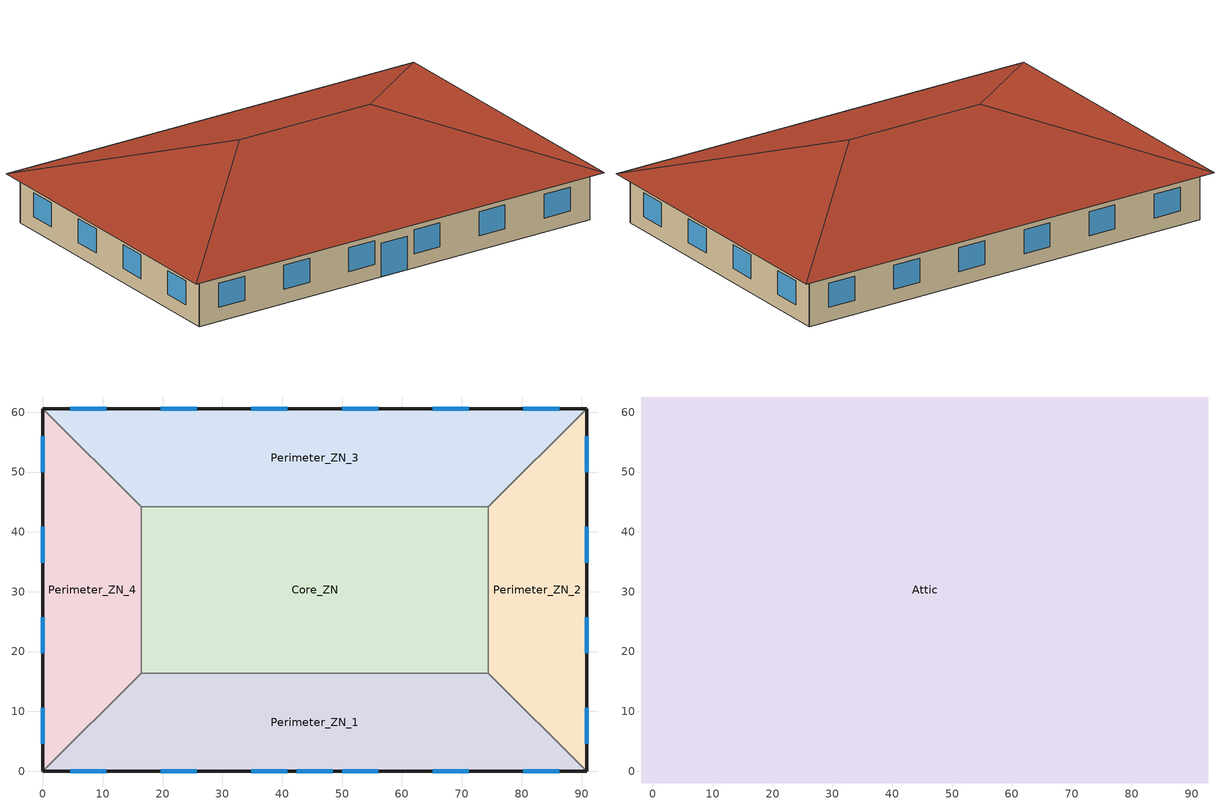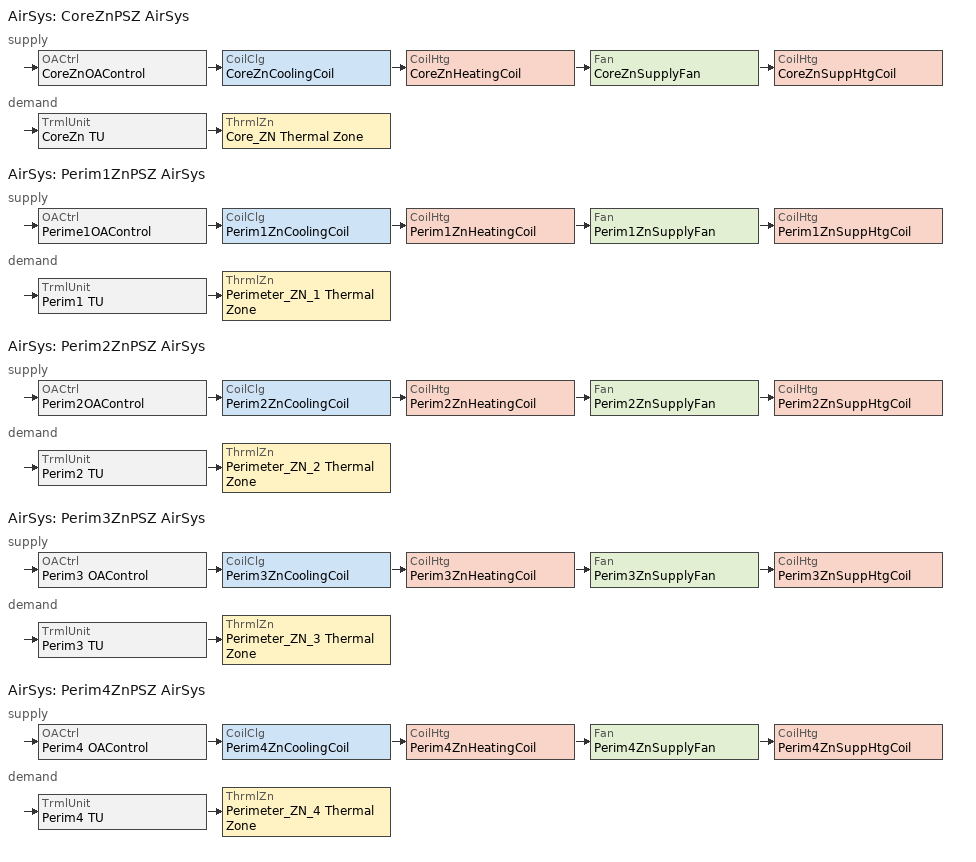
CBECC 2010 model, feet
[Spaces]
Perimeter_ZN_1
 floor ground (Base_CZ3-SlabOnOrBelowGradeF0.73): 74.44,16.4 90.85,0 0,0 16.4,16.4 z0
 wall outside (Base_CZ3-WallSteelFramedU0.084): 0,0 90.85,0 z0:10.01
 wall to Perimeter_ZN_2 (Base_CZ3-WallSteelFramedInterior): 90.85,0 74.44,16.4 z0:10.01
 wall to Core_ZN (Base_CZ3-WallSteelFramedInterior): 74.44,16.4 16.4,16.4 z0:10.01
 wall to Perimeter_ZN_4 (Base_CZ3-WallSteelFramedInterior): 16.4,16.4 0,0 z0:10.01
 window (Base_CZ3-FenestrationU0.65): 4.56,0 10.56,0 / 65.12,0 71.13,0 / 50,0 56,0 / 80.28,0 86.29,0 / 19.72,0 25.72,0 / 34.84,0 40.85,0 z2.95:7.95; 42.42,0 48.43,0 z0:7
Perimeter_ZN_2
 floor ground (Base_CZ3-SlabOnOrBelowGradeF0.73): 90.85,60.56 90.85,0 74.44,16.4 74.44,44.16 z0
 wall outside (Base_CZ3-WallSteelFramedU0.084): 90.85,0 90.85,60.56 z0:10.01
 wall to Perimeter_ZN_3 (Base_CZ3-WallSteelFramedInterior): 90.85,60.56 74.44,44.16 z0:10.01
 wall to Core_ZN (Base_CZ3-WallSteelFramedInterior): 74.44,44.16 74.44,16.4 z0:10.01
 window (Base_CZ3-FenestrationU0.65): 90.85,34.84 90.85,40.85 / 90.85,50 90.85,56 / 90.85,19.72 90.85,25.72 / 90.85,4.56 90.85,10.56 z2.95:7.95
Core_ZN
 floor ground (Base_CZ3-SlabOnOrBelowGradeF0.73): 74.44,44.16 74.44,16.4 16.4,16.4 16.4,44.16 z0
 wall to Perimeter_ZN_3 (Base_CZ3-WallSteelFramedInterior): 74.44,44.16 16.4,44.16 z0:10.01
 wall to Perimeter_ZN_4 (Base_CZ3-WallSteelFramedInterior): 16.4,44.16 16.4,16.4 z0:10.01
Perimeter_ZN_3
 floor ground (Base_CZ3-SlabOnOrBelowGradeF0.73): 90.85,60.56 74.44,44.16 16.4,44.16 0,60.56 z0
 wall outside (Base_CZ3-WallSteelFramedU0.084): 90.85,60.56 0,60.56 z0:10.01
 wall to Perimeter_ZN_4 (Base_CZ3-WallSteelFramedInterior): 0,60.56 16.4,44.16 z0:10.01
 window (Base_CZ3-FenestrationU0.65): 25.72,60.56 19.72,60.56 / 71.13,60.56 65.12,60.56 / 86.29,60.56 80.28,60.56 / 10.56,60.56 4.56,60.56 / 56,60.56 50,60.56 / 40.85,60.56 34.84,60.56 z2.95:7.95
Perimeter_ZN_4
 floor ground (Base_CZ3-SlabOnOrBelowGradeF0.73): 0,60.56 16.4,44.16 16.4,16.4 0,0 z0
 wall outside (Base_CZ3-WallSteelFramedU0.084): 0,60.56 0,0 z0:10.01
 window (Base_CZ3-FenestrationU0.65): 0,56 0,50 / 0,40.85 0,34.84 / 0,10.56 0,4.56 / 0,25.72 0,19.72 z2.95:7.95
Attic
 floor outside (Base_CZ3-FloorSteelJoistUnconditioned): 92.81,62.53 90.85,60.56 0,60.56 -1.97,62.53 z10.01; 92.81,62.53 92.81,-1.97 90.85,0 90.85,60.56 z10.01; -1.97,62.53 0,60.56 0,0 -1.97,-1.97 z10.01; 90.85,0 92.81,-1.97 -1.97,-1.97 0,0 z10.01
 floor to Core_ZN (Base_CZ3-FloorSteelJoistInteriorSemiheatedU0.069): 74.44,44.16 74.44,16.4 16.4,16.4 16.4,44.16 z10.01
 floor to Perimeter_ZN_2 (Base_CZ3-FloorSteelJoistInteriorSemiheatedU0.069): 90.85,60.56 90.85,0 74.44,16.4 74.44,44.16 z10.01
 floor to Perimeter_ZN_4 (Base_CZ3-FloorSteelJoistInteriorSemiheatedU0.069): 0,60.56 16.4,44.16 16.4,16.4 0,0 z10.01
 floor to Perimeter_ZN_1 (Base_CZ3-FloorSteelJoistInteriorSemiheatedU0.069): 74.44,16.4 90.85,0 0,0 16.4,16.4 z10.01
 floor to Perimeter_ZN_3 (Base_CZ3-FloorSteelJoistInteriorSemiheatedU0.069): 90.85,60.56 74.44,44.16 16.4,44.16 0,60.56 z10.01
 roof outside (Base_CZ3-RoofHighAbsorptanceInsulationEntirelyAboveDeckUnconditioned): 60.56,30.28,20.77 92.81,62.53,10.01 -1.97,62.53,10.01 30.28,30.28,20.77; 30.28,30.28,20.77 -1.97,62.53,10.01 -1.97,-1.97,10.01; 60.56,30.28,20.77 92.81,-1.97,10.01 92.81,62.53,10.01; 30.28,30.28,20.77 -1.97,-1.97,10.01 92.81,-1.97,10.01 60.56,30.28,20.77
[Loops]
AirSys 'CoreZnPSZ AirSys'
 supply: OACtrl 'CoreZnOAControl' > CoilClg 'CoreZnCoolingCoil' > CoilHtg 'CoreZnHeatingCoil' > Fan 'CoreZnSupplyFan' > CoilHtg 'CoreZnSuppHtgCoil'
 demand: TrmlUnit 'CoreZn TU' > ThrmlZn 'Core_ZN Thermal Zone'
AirSys 'Perim1ZnPSZ AirSys'
 supply: OACtrl 'Perime1OAControl' > CoilClg 'Perim1ZnCoolingCoil' > CoilHtg 'Perim1ZnHeatingCoil' > Fan 'Perim1ZnSupplyFan' > CoilHtg 'Perim1ZnSuppHtgCoil'
 demand: TrmlUnit 'Perim1 TU' > ThrmlZn 'Perimeter_ZN_1 Thermal Zone'
AirSys 'Perim2ZnPSZ AirSys'
 supply: OACtrl 'Perim2OAControl' > CoilClg 'Perim2ZnCoolingCoil' > CoilHtg 'Perim2ZnHeatingCoil' > Fan 'Perim2ZnSupplyFan' > CoilHtg 'Perim2ZnSuppHtgCoil'
 demand: TrmlUnit 'Perim2 TU' > ThrmlZn 'Perimeter_ZN_2 Thermal Zone'
AirSys 'Perim3ZnPSZ AirSys'
 supply: OACtrl 'Perim3 OAControl' > CoilClg 'Perim3ZnCoolingCoil' > CoilHtg 'Perim3ZnHeatingCoil' > Fan 'Perim3ZnSupplyFan' > CoilHtg 'Perim3ZnSuppHtgCoil'
 demand: TrmlUnit 'Perim3 TU' > ThrmlZn 'Perimeter_ZN_3 Thermal Zone'
AirSys 'Perim4ZnPSZ AirSys'
 supply: OACtrl 'Perim4 OAControl' > CoilClg 'Perim4ZnCoolingCoil' > CoilHtg 'Perim4ZnHeatingCoil' > Fan 'Perim4ZnSupplyFan' > CoilHtg 'Perim4ZnSuppHtgCoil'
 demand: TrmlUnit 'Perim4 TU' > ThrmlZn 'Perimeter_ZN_4 Thermal Zone'
[Proj]
020032-OffSml-S901GElectric: ZipCode=95814; CompType=NewComplete
[Bldg]
Small Office
[ConsAssm]
Name | CompatibleSurfType | SlabType | MatRef[1] | MatRef[2] | MatRef[3] | MatRef[4]
Base_CZ3-SlabOnOrBelowGradeF0.73 | UndergroundFloor | UnheatedSlabOnGrade | Concrete - 140 lb/ft3 - 6 in.
Base_CZ3-WallSteelFramedU0.084 | ExteriorWall |  | Stucco - 3/8 in. | Gypsum Board - 5/8 in. | Compliance Insulation R9.80 | Gypsum Board - 5/8 in.
Base_CZ3-WallSteelFramedInterior | InteriorWall |  | Gypsum Board - 5/8 in. | Air 90.1 - Wall - 16 in. OC - 3 1/2 in. | Gypsum Board - 5/8 in.
Base_CZ3-RoofHighAbsorptanceInsulationEntirelyAboveDeckUnconditioned | Roof |  | Metal Standing Seam - 1/16 in. | Metal Deck - 1/16 in.
Base_CZ3-FloorSteelJoistUnconditioned | ExteriorFloor |  | Metal Deck - 1/16 in. | Concrete 90.1 - 140 lb/ft3 - 4 in. | Carpet 90.1 - 1/2 in.
Base_CZ3-FloorSteelJoistInteriorSemiheatedU0.069 | InteriorFloor |  | Compliance Insulation R11.70 | Metal Deck - 1/16 in. | Concrete 90.1 - 140 lb/ft3 - 4 in. | Carpet Interior Semiheated 90.1 - 1/2 in.
[Mat]
Name | CodeCat | CodeItem
Concrete - 140 lb/ft3 - 6 in. | Concrete | Concrete - 140 lb/ft3 - 6 in.
Stucco - 3/8 in. | Plastering Materials | Stucco - 3/8 in.
Carpet 90.1 - 1/2 in. | Finish Materials | Carpet 90.1 - 1/2 in.
Compliance Insulation R11.70 | Insulation Board | Compliance Insulation R11.70
Carpet Interior Semiheated 90.1 - 1/2 in. | Finish Materials | Carpet Interior Semiheated 90.1 - 1/2 in.
Gypsum Board - 5/8 in. | Bldg Board and Siding | Gypsum Board - 5/8 in.
Compliance Insulation R9.80 | Insulation Board | Compliance Insulation R9.80
Air 90.1 - Wall - 16 in. OC - 3 1/2 in. | Air | Air 90.1 - Wall - 16 in. OC - 3 1/2 in.
Metal Standing Seam - 1/16 in. | Roofing | Metal Standing Seam - 1/16 in.
Metal Deck - 1/16 in. | Bldg Board and Siding | Metal Deck - 1/16 in.
Concrete 90.1 - 140 lb/ft3 - 4 in. | Concrete | Concrete 90.1 - 140 lb/ft3 - 4 in.
[FenCons]
Base_CZ3-FenestrationU0.65: FenProdType=AllOther; FenFrm=Vinyl; SHGC=0.25; UFactor=0.65; VT=0.42
[Story]
Building Story 1
[Spc] Story=Building Story 1
Name | ThrmlZnRef | Vol | SpcFuncDefaultsRef | SpcFunc | PriSide100PctControlled | SecSide100PctControlled | DayltgCtrlType | CommRfrgEPD | CondgType
Perimeter_ZN_1 | Perimeter_ZN_1 Thermal Zone | 12219.7 | Office Defaults | Office - Open Plan | 1 | 0 | SteppedSwitching
Perimeter_ZN_2 | Perimeter_ZN_2 Thermal Zone | 7248.87 | Office Defaults | Office - Open Plan | 1 | 0 | SteppedSwitching
Perimeter_ZN_3 | Perimeter_ZN_3 Thermal Zone | 12219.7 | Office Defaults | Office - Open Plan | 1 | 0 | SteppedSwitching
Perimeter_ZN_4 | Perimeter_ZN_4 Thermal Zone | 7248.87 | Office Defaults | Office - Open Plan | 1 | 0 | SteppedSwitching
Core_ZN | Core_ZN Thermal Zone | 16119.6 | Office Defaults | Office - Open Plan |  |  |  | 0
Attic | Attic Thermal Zone | 28195.7 |  | Unoccupied-Exclude from Gross Floor Area |  | 0 |  |  | Unconditioned
[ThrmlZn]
Name | Type | PriAirCondgSysRef | ClgTstatSchRef | HtgTstatSchRef
Attic Thermal Zone | Unconditioned
Core_ZN Thermal Zone | Conditioned | CoreZnPSZ AirSys | Office ClgSetPt | Office HtgSetPt
Perimeter_ZN_1 Thermal Zone | Conditioned | Perim1ZnPSZ AirSys | Office ClgSetPt | Office HtgSetPt
Perimeter_ZN_2 Thermal Zone | Conditioned | Perim2ZnPSZ AirSys | Office ClgSetPt | Office HtgSetPt
Perimeter_ZN_3 Thermal Zone | Conditioned | Perim3ZnPSZ AirSys | Office ClgSetPt | Office HtgSetPt
Perimeter_ZN_4 Thermal Zone | Conditioned | Perim4ZnPSZ AirSys | Office ClgSetPt | Office HtgSetPt
[AirSys] Type=SZHP
Name | CtrlZnRef
CoreZnPSZ AirSys | Core_ZN Thermal Zone
Perim1ZnPSZ AirSys | Perimeter_ZN_1 Thermal Zone
Perim2ZnPSZ AirSys | Perimeter_ZN_2 Thermal Zone
Perim3ZnPSZ AirSys | Perimeter_ZN_3 Thermal Zone
Perim4ZnPSZ AirSys | Perimeter_ZN_4 Thermal Zone
[AirSeg]
Name | Sys | Type
CoreZnSysSupply AirSeg | CoreZnPSZ AirSys | Supply
CoreZnSysReturnAirSeg | CoreZnPSZ AirSys | Return
Perim1ZnSysSupply AirSeg | Perim1ZnPSZ AirSys | Supply
Perim1ZnSysReturn AirSeg | Perim1ZnPSZ AirSys | Return
Perim2ZnSysSupply AirSeg | Perim2ZnPSZ AirSys | Supply
Perim2ZnSysReturnAirSeg | Perim2ZnPSZ AirSys | Return
Perim3ZnSysSupply AirSeg | Perim3ZnPSZ AirSys | Supply
Perim3ZnSysReturn AirSeg | Perim3ZnPSZ AirSys | Return
Perim4ZnSysSupplyAirSeg | Perim4ZnPSZ AirSys | Supply
Perim4ZnSysReturnAirSeg | Perim4ZnPSZ AirSys | Return
[CoilClg] Type=DirectExpansion; FuelSrc=Electric; CndsrType=Air
Name | Sys | CapTotNetRtd
CoreZnCoolingCoil | CoreZnPSZ AirSys | 31323.8
Perim1ZnCoolingCoil | Perim1ZnPSZ AirSys | 23897
Perim2ZnCoolingCoil | Perim2ZnPSZ AirSys | 18779.1
Perim3ZnCoolingCoil | Perim3ZnPSZ AirSys | 24567.9
Perim4ZnCoolingCoil | Perim4ZnPSZ AirSys | 21543.9
[CoilHtg]
Name | Sys | Type | CapTotNetRtd | FurnAFUE | HtPumpSuppCoilHtgRef | CapTotGrossRtd
CoreZnHeatingCoil | CoreZnPSZ AirSys | HeatPump | 33540.8 | 0.78 | CoreZnSuppHtgCoil
CoreZnSuppHtgCoil | CoreZnPSZ AirSys | Resistance |  |  |  | 39483.1
Perim1ZnHeatingCoil | Perim1ZnPSZ AirSys | HeatPump | 25561.4 | 0.78 | Perim1ZnSuppHtgCoil
Perim1ZnSuppHtgCoil | Perim1ZnPSZ AirSys | Resistance |  |  |  | 29973.4
Perim2ZnHeatingCoil | Perim2ZnPSZ AirSys | HeatPump | 20087 | 0.78 | Perim2ZnSuppHtgCoil
Perim2ZnSuppHtgCoil | Perim2ZnPSZ AirSys | Resistance |  |  |  | 21750.9
Perim3ZnHeatingCoil | Perim3ZnPSZ AirSys | HeatPump | 26279.1 | 0.78 | Perim3ZnSuppHtgCoil
Perim3ZnSuppHtgCoil | Perim3ZnPSZ AirSys | Resistance |  |  |  | 30550.3
Perim4ZnHeatingCoil | Perim4ZnPSZ AirSys | HeatPump | 23079.9 | 0.78 | Perim4ZnSuppHtgCoil
Perim4ZnSuppHtgCoil | Perim4ZnPSZ AirSys | Resistance |  |  |  | 23850.1
[Fan] CtrlMthd=ConstantVolume
Name | Sys | FlowCap
CoreZnSupplyFan | CoreZnPSZ AirSys | 1110.7
Perim1ZnSupplyFan | Perim1ZnPSZ AirSys | 846.4
Perim2ZnSupplyFan | Perim2ZnPSZ AirSys | 665.1
Perim3ZnSupplyFan | Perim3ZnPSZ AirSys | 870.2
Perim4ZnSupplyFan | Perim4ZnPSZ AirSys | 751.4
[TrmlUnit] Type=Uncontrolled
Name | Sys | ZnServedRef | PriAirSegRef
CoreZn TU | CoreZnPSZ AirSys | Core_ZN Thermal Zone | CoreZnSysSupply AirSeg
Perim1 TU | Perim1ZnPSZ AirSys | Perimeter_ZN_1 Thermal Zone | Perim1ZnSysSupply AirSeg
Perim2 TU | Perim2ZnPSZ AirSys | Perimeter_ZN_2 Thermal Zone | Perim2ZnSysSupply AirSeg
Perim3 TU | Perim3ZnPSZ AirSys | Perimeter_ZN_3 Thermal Zone | Perim3ZnSysSupply AirSeg
Perim4 TU | Perim4ZnPSZ AirSys | Perimeter_ZN_4 Thermal Zone | Perim4ZnSysSupplyAirSeg
[OACtrl] EconoCtrlMthd=DifferentialDryBulb; EconoIntegration=Integrated
Name | Sys | AirSegSupRef | AirSegRetRef
CoreZnOAControl | CoreZnPSZ AirSys | CoreZnSysSupply AirSeg | CoreZnSysReturnAirSeg
Perime1OAControl | Perim1ZnPSZ AirSys | Perim1ZnSysSupply AirSeg | Perim1ZnSysReturn AirSeg
Perim2OAControl | Perim2ZnPSZ AirSys | Perim2ZnSysSupply AirSeg | Perim2ZnSysReturnAirSeg
Perim3 OAControl | Perim3ZnPSZ AirSys | Perim3ZnSysSupply AirSeg | Perim3ZnSysReturn AirSeg
Perim4 OAControl | Perim4ZnPSZ AirSys | Perim4ZnSysSupplyAirSeg | Perim4ZnSysReturnAirSeg
[SpcFuncDefaults]
Office Defaults: SpcFunc=Office - Open Plan; ElevSchRef=Office Elevator
[Sch]
Name | Type | SchWeekRef[1] | EndMonth[1] | EndDay[1]
Office Elevator | Fraction | OfficeElevatorWk
Office ClgSetPt | Temperature | OfficeClgSetPtWk | 12 | 31
Office HtgSetPt | Temperature | OfficeHtgSetPtWk | 12 | 31
[SchWeek]
Name | Type | SchDayWDRef | SchDaySunRef | SchDaySatRef | SchDayMonRef | SchDayTueRef | SchDayWedRef | SchDayThuRef | SchDayFriRef | SchDayHolRef | SchDayClgDDRef | SchDayHtgDDRef
OfficeElevatorWk | Fraction | OfficeElevatorWD | OfficeElevatorSun | OfficeElevatorSat
OfficeClgSetPtWk | Temperature |  | OfficeClgSetPtSun | OfficeClgSetPtSat | OfficeClgSetPtWD | OfficeClgSetPtWD | OfficeClgSetPtWD | OfficeClgSetPtWD | OfficeClgSetPtWD | OfficeClgSetPtSun | OfficeClgSetPtWD | OfficeClgSetPtWD
OfficeHtgSetPtWk | Temperature |  | OfficeHtgSetPtSun | OfficeHtgSetPtSat | OfficeHtgSetPtWD | OfficeHtgSetPtWD | OfficeHtgSetPtWD | OfficeHtgSetPtWD | OfficeHtgSetPtWD | OfficeHtgSetPtSun | OfficeHtgSetPtWD | OfficeHtgSetPtWD
[SchDay]
Name | Type | Hr
OfficeElevatorWD | Fraction | ( 0, 0, 0, 0, 0, 0, 0, 0.35, 0.69, 0.43, 0.37, 0.43, 0.58, 0.48, 0.37, 0.37, 0.46, 0.62, 0.2, 0.12, 0.04, 0.04, 0, 0 )
OfficeElevatorSat | Fraction | ( 0, 0, 0, 0, 0, 0, 0, 0.16, 0.14, 0.21, 0.18, 0.25, 0.21, 0.13, 0.08, 0.04, 0.05, 0.06, 0, 0, 0, 0, 0, 0 )
OfficeElevatorSun | Fraction | ( 0, 0, 0, 0, 0, 0, 0, 0, 0, 0, 0, 0, 0, 0, 0, 0, 0, 0, 0, 0, 0, 0, 0, 0 )
OfficeClgSetPtSun | Temperature | ( 85, 85, 85, 85, 85, 85, 85, 85, 85, 85, 85, 85, 85, 85, 85, 85, 85, 85, 85, 85, 85, 85, 85, 85 )
OfficeClgSetPtWD | Temperature | ( 85, 85, 85, 85, 85, 75, 75, 75, 75, 75, 75, 75, 75, 75, 75, 75, 75, 75, 75, 75, 75, 75, 75, 75 )
OfficeClgSetPtSat | Temperature | ( 85, 85, 85, 85, 85, 75, 75, 75, 75, 75, 75, 75, 75, 75, 75, 75, 75, 75, 75, 85, 85, 85, 85, 85 )
OfficeHtgSetPtSun | Temperature | ( 60, 60, 60, 60, 60, 60, 60, 60, 60, 60, 60, 60, 60, 60, 60, 60, 60, 60, 60, 60, 60, 60, 60, 60 )
OfficeHtgSetPtWD | Temperature | ( 60, 60, 60, 60, 60, 70, 70, 70, 70, 70, 70, 70, 70, 70, 70, 70, 70, 70, 70, 70, 70, 70, 70, 70 )
OfficeHtgSetPtSat | Temperature | ( 60, 60, 60, 60, 60, 70, 70, 70, 70, 70, 70, 70, 70, 70, 70, 70, 70, 70, 70, 60, 60, 60, 60, 60 )
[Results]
End Use | Proposed Electricity Site (MWh) | Proposed Natural Gas Site (therms) | Proposed Other Fuel Site (MBtu) | Baseline Electricity Site (MWh) | Baseline Natural Gas Site (therms) | Baseline Other Fuel Site (MBtu) | Energy Cost Summary
Space Heating | 2.2 | -- | -- | 1.3 | -- | -- | $ 9,208
Space Cooling | 7.8 | -- | -- | 8.3 | -- | -- | $ 9,911
Indoor Fans | 22.0 | -- | -- | 27.6 | -- | -- | 
Heat Rejection | -- | -- | -- | -- | -- | -- | 
Pumps & Misc. | -- | -- | -- | -- | -- | -- | 
Domestic Hot Water | -- | 189 | -- | -- | 189 | -- | 
Indoor Lighting | 12.1 | -- | -- | 12.1 | -- | -- | 
Energy Costs | $ 9,078 | $ 130 | -- | $ 9,781 | $ 130 | -- | $ 703
Receptacle | 23.6 | -- | -- | 23.6 | -- | -- | 
Process | -- | -- | -- | -- | -- | -- | 
Other Ltg | -- | -- | -- | -- | -- | -- | 
TOTAL | 67.7 | 189 | 0.0 | 72.9 | 189 | 0.0 | 
PASS
